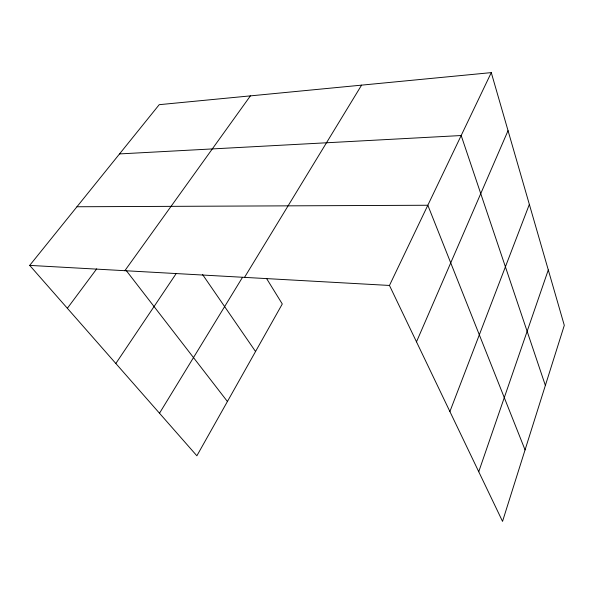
<?xml version="1.0" encoding="UTF-8"?>
<svg xmlns="http://www.w3.org/2000/svg" width="594" height="594" viewBox="0 0 594 594"><rect width="100%" height="100%" fill="white"/><g stroke="black" fill="none" stroke-linecap="round" stroke-linejoin="round"><path stroke-width="0.89" d="M478.742 471.733L548.292 269.936M449.896 411.553L529.351 204.403M416.491 341.847L508.041 130.658M491.275 72.617L564.3 325.349L502.539 521.384L389.464 285.454L491.275 72.617L159.222 104.678L29.7 265.392L196.874 455.791L282.291 303.98L266.647 278.638M244.528 277.368L361.583 85.142M159.504 413.231L242.508 277.324M115.837 363.491L176.076 273.737M124.851 270.693L250.401 95.879M67.36 308.286L96.711 268.844M119.543 153.92L461.182 135.529L545.366 385.447M76.953 206.757L427.829 205.249L525.059 449.903M29.7 265.392L389.464 285.454M126.277 270.589L227.42 401.499M202.561 274.532L255.546 351.514"/></g></svg>
